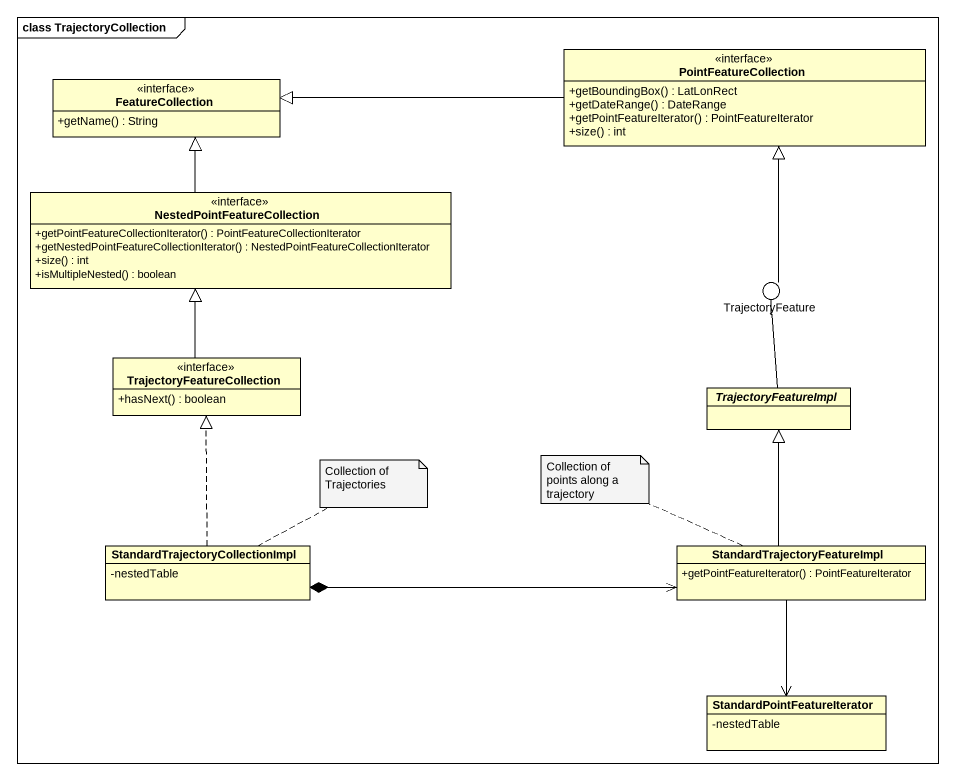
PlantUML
@startuml
mainframe class TrajectoryCollection
allowmixing
hide circle
hide empty members
skinparam classAttributeIconSize 0
interface PointFeatureCollection {
  +getBoundingBox() : LatLonRect
  +getDateRange() : DateRange
  +getPointFeatureIterator() : PointFeatureIterator
  +size() : int
}
interface FeatureCollection {
  +getName() : String
}
interface NestedPointFeatureCollection {
  +getPointFeatureCollectionIterator() : PointFeatureCollectionIterator
  +getNestedPointFeatureCollectionIterator() : NestedPointFeatureCollectionIterator
  +size() : int
  +isMultipleNested() : boolean
}
() TrajectoryFeature
interface TrajectoryFeatureCollection {
  +hasNext() : boolean
}
abstract class TrajectoryFeatureImpl
class "StandardTrajectoryCollectionImpl" as StandardTrajectoryCollection {
  -nestedTable
}
class "StandardTrajectoryFeatureImpl" as StandardTrajectoryFeatureImp {
  +getPointFeatureIterator() : PointFeatureIterator
}
class StandardPointFeatureIterator {
  -nestedTable
}
PointFeatureCollection -left-|> FeatureCollection
NestedPointFeatureCollection -up-|> FeatureCollection
TrajectoryFeature -up-|> PointFeatureCollection
TrajectoryFeatureCollection -up-|> NestedPointFeatureCollection
TrajectoryFeatureImpl -up- TrajectoryFeature
StandardTrajectoryCollection .up.|> TrajectoryFeatureCollection
StandardTrajectoryCollection *-right-> StandardTrajectoryFeatureImp
StandardTrajectoryFeatureImp -up-|> TrajectoryFeatureImpl
StandardTrajectoryFeatureImp --> StandardPointFeatureIterator
note left of StandardTrajectoryFeatureImp : Collection of points along a trajectory
note right of StandardTrajectoryCollection : Collection of Trajectories
@enduml
